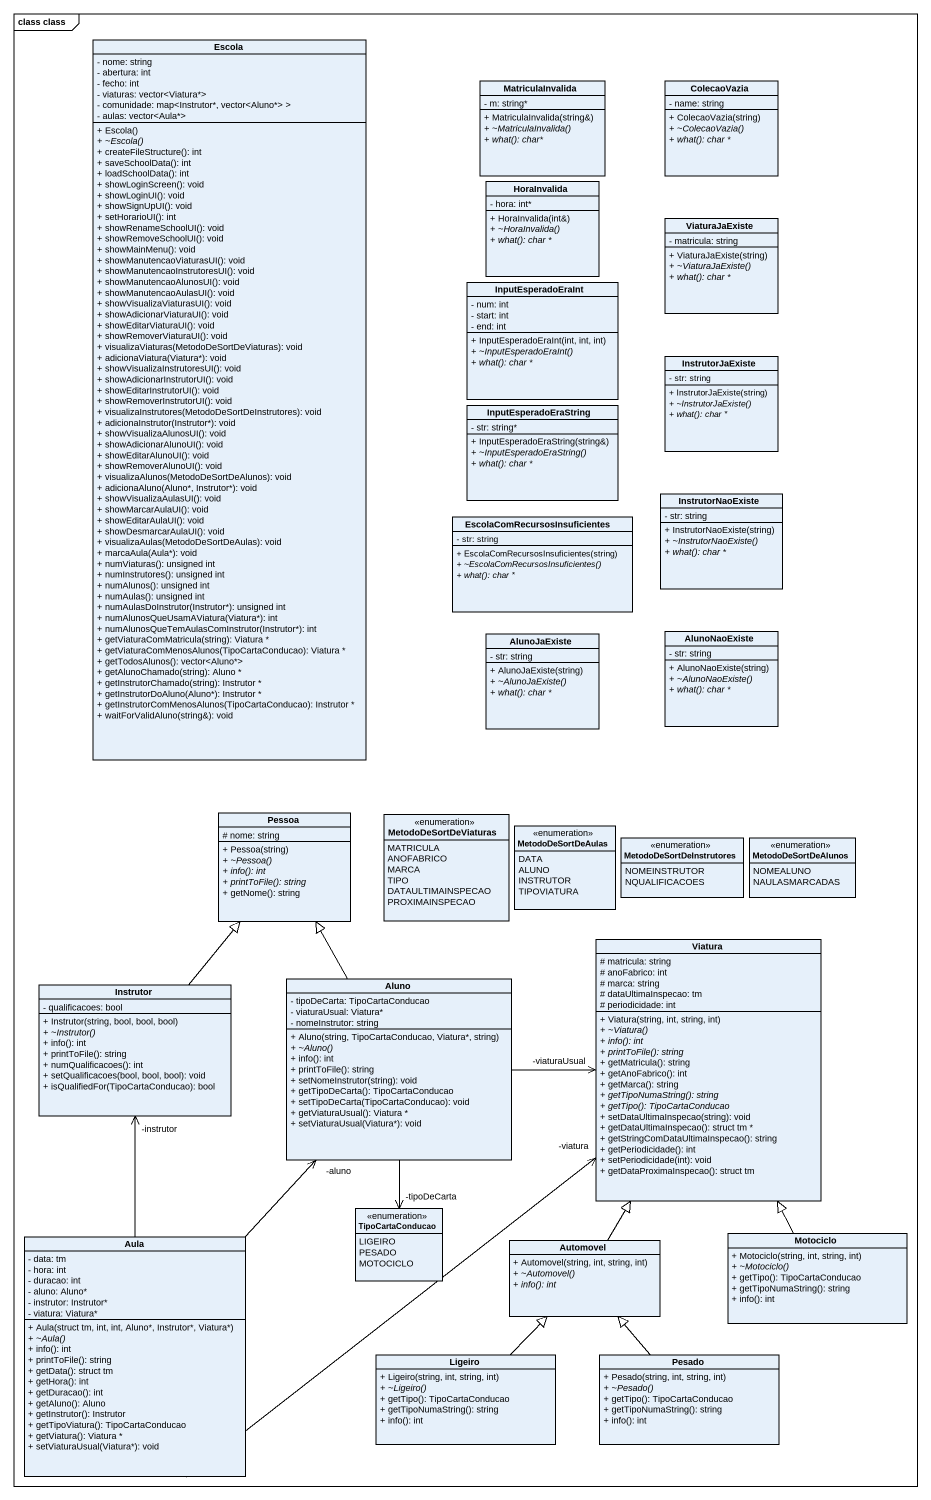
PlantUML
@startuml
mainframe class class
hide circle
hide empty members
skinparam classAttributeIconSize 0
class Escola {
  - nome: string
  - abertura: int
  - fecho: int
  - viaturas: vector<Viatura*>
  - comunidade: map<Instrutor*, vector<Aluno*> >
  - aulas: vector<Aula*>
  + Escola()
  {abstract} + ~Escola()
  + createFileStructure(): int
  + saveSchoolData(): int
  + loadSchoolData(): int
  + showLoginScreen(): void
  + showLoginUI(): void
  + showSignUpUI(): void
  + setHorarioUI(): int
  + showRenameSchoolUI(): void
  + showRemoveSchoolUI(): void
  + showMainMenu(): void
  + showManutencaoViaturasUI(): void
  + showManutencaoInstrutoresUI(): void
  + showManutencaoAlunosUI(): void
  + showManutencaoAulasUI(): void
  + showVisualizaViaturasUI(): void
  + showAdicionarViaturaUI(): void
  + showEditarViaturaUI(): void
  + showRemoverViaturaUI(): void
  + visualizaViaturas(MetodoDeSortDeViaturas): void
  + adicionaViatura(Viatura*): void
  + showVisualizaInstrutoresUI(): void
  + showAdicionarInstrutorUI(): void
  + showEditarInstrutorUI(): void
  + showRemoverInstrutorUI(): void
  + visualizaInstrutores(MetodoDeSortDeInstrutores): void
  + adicionaInstrutor(Instrutor*): void
  + showVisualizaAlunosUI(): void
  + showAdicionarAlunoUI(): void
  + showEditarAlunoUI(): void
  + showRemoverAlunoUI(): void
  + visualizaAlunos(MetodoDeSortDeAlunos): void
  + adicionaAluno(Aluno*, Instrutor*): void
  + showVisualizaAulasUI(): void
  + showMarcarAulaUI(): void
  + showEditarAulaUI(): void
  + showDesmarcarAulaUI(): void
  + visualizaAulas(MetodoDeSortDeAulas): void
  + marcaAula(Aula*): void
  + numViaturas(): unsigned int
  + numInstrutores(): unsigned int
  + numAlunos(): unsigned int
  + numAulas(): unsigned int
  + numAulasDoInstrutor(Instrutor*): unsigned int
  + numAlunosQueUsamAViatura(Viatura*): int
  + numAlunosQueTemAulasComInstrutor(Instrutor*): int
  + getViaturaComMatricula(string): Viatura *
  + getViaturaComMenosAlunos(TipoCartaConducao): Viatura *
  + getTodosAlunos(): vector<Aluno*>
  + getAlunoChamado(string): Aluno *
  + getInstrutorChamado(string): Instrutor *
  + getInstrutorDoAluno(Aluno*): Instrutor *
  + getInstrutorComMenosAlunos(TipoCartaConducao): Instrutor *
  + waitForValidAluno(string&): void
}
class MatriculaInvalida {
  - m: string*
  + MatriculaInvalida(string&)
  {abstract} + ~MatriculaInvalida()
  {abstract} + what(): char*
}
class ColecaoVazia {
  - name: string
  + ColecaoVazia(string)
  {abstract} + ~ColecaoVazia()
  {abstract} + what(): char *
}
class HoraInvalida {
  - hora: int*
  + HoraInvalida(int&)
  {abstract} + ~HoraInvalida()
  {abstract} + what(): char *
}
class ViaturaJaExiste {
  - matricula: string
  + ViaturaJaExiste(string)
  {abstract} + ~ViaturaJaExiste()
  {abstract} + what(): char *
}
class InputEsperadoEraInt {
  - num: int
  - start: int
  - end: int
  + InputEsperadoEraInt(int, int, int)
  {abstract} + ~InputEsperadoEraInt()
  {abstract} + what(): char *
}
class InstrutorJaExiste {
  - str: string
  + InstrutorJaExiste(string)
  {abstract} + ~InstrutorJaExiste()
  {abstract} + what(): char *
}
class InputEsperadoEraString {
  - str: string*
  + InputEsperadoEraString(string&)
  {abstract} + ~InputEsperadoEraString()
  {abstract} + what(): char *
}
class InstrutorNaoExiste {
  - str: string
  + InstrutorNaoExiste(string)
  {abstract} + ~InstrutorNaoExiste()
  {abstract} + what(): char *
}
class "EscolaComRecursosInsuficientes" as EscolaComRecursosInsuficient {
  - str: string
  + EscolaComRecursosInsuficientes(string)
  {abstract} + ~EscolaComRecursosInsuficientes()
  {abstract} + what(): char *
}
class AlunoJaExiste {
  - str: string
  + AlunoJaExiste(string)
  {abstract} + ~AlunoJaExiste()
  {abstract} + what(): char *
}
class AlunoNaoExiste {
  - str: string
  + AlunoNaoExiste(string)
  {abstract} + ~AlunoNaoExiste()
  {abstract} + what(): char *
}
class Pessoa {
  # nome: string
  + Pessoa(string)
  {abstract} + ~Pessoa()
  {abstract} + info(): int
  {abstract} + printToFile(): string
  + getNome(): string
}
enum MetodoDeSortDeViaturas {
  MATRICULA
  ANOFABRICO
  MARCA
  TIPO
  DATAULTIMAINSPECAO
  PROXIMAINSPECAO
}
enum MetodoDeSortDeAulas {
  DATA
  ALUNO
  INSTRUTOR
  TIPOVIATURA
}
enum MetodoDeSortDeInstrutores {
  NOMEINSTRUTOR
  NQUALIFICACOES
}
enum MetodoDeSortDeAlunos {
  NOMEALUNO
  NAULASMARCADAS
}
class Viatura {
  # matricula: string
  # anoFabrico: int
  # marca: string
  # dataUltimaInspecao: tm
  # periodicidade: int
  + Viatura(string, int, string, int)
  {abstract} + ~Viatura()
  {abstract} + info(): int
  {abstract} + printToFile(): string
  + getMatricula(): string
  + getAnoFabrico(): int
  + getMarca(): string
  {abstract} + getTipoNumaString(): string
  {abstract} + getTipo(): TipoCartaConducao
  + setDataUltimaInspecao(string): void
  + getDataUltimaInspecao(): struct tm *
  + getStringComDataUltimaInspecao(): string
  + getPeriodicidade(): int
  + setPeriodicidade(int): void
  + getDataProximaInspecao(): struct tm
}
class Instrutor {
  - qualificacoes: bool
  + Instrutor(string, bool, bool, bool)
  {abstract} + ~Instrutor()
  + info(): int
  + printToFile(): string
  + numQualificacoes(): int
  + setQualificacoes(bool, bool, bool): void
  + isQualifiedFor(TipoCartaConducao): bool
}
class Aluno {
  - tipoDeCarta: TipoCartaConducao
  - viaturaUsual: Viatura*
  - nomeInstrutor: string
  + Aluno(string, TipoCartaConducao, Viatura*, string)
  {abstract} + ~Aluno()
  + info(): int
  + printToFile(): string
  + setNomeInstrutor(string): void
  + getTipoDeCarta(): TipoCartaConducao
  + setTipoDeCarta(TipoCartaConducao): void
  + getViaturaUsual(): Viatura *
  + setViaturaUsual(Viatura*): void
}
class Aula {
  - data: tm
  - hora: int
  - duracao: int
  - aluno: Aluno*
  - instrutor: Instrutor*
  - viatura: Viatura*
  + Aula(struct tm, int, int, Aluno*, Instrutor*, Viatura*)
  {abstract} + ~Aula()
  + info(): int
  + printToFile(): string
  + getData(): struct tm
  + getHora(): int
  + getDuracao(): int
  + getAluno(): Aluno
  + getInstrutor(): Instrutor
  + getTipoViatura(): TipoCartaConducao
  + getViatura(): Viatura *
  + setViaturaUsual(Viatura*): void
}
enum TipoCartaConducao {
  LIGEIRO
  PESADO
  MOTOCICLO
}
class Automovel {
  + Automovel(string, int, string, int)
  {abstract} + ~Automovel()
  {abstract} + info(): int
}
class Motociclo {
  + Motociclo(string, int, string, int)
  {abstract} + ~Motociclo()
  + getTipo(): TipoCartaConducao
  + getTipoNumaString(): string
  + info(): int
}
class Ligeiro {
  + Ligeiro(string, int, string, int)
  {abstract} + ~Ligeiro()
  + getTipo(): TipoCartaConducao
  + getTipoNumaString(): string
  + info(): int
}
class Pesado {
  + Pesado(string, int, string, int)
  {abstract} + ~Pesado()
  + getTipo(): TipoCartaConducao
  + getTipoNumaString(): string
  + info(): int
}
Instrutor -up-|> Pessoa
Aluno -up-|> Pessoa
Aluno -right-> "-viaturaUsual" Viatura
Aluno --> "-tipoDeCarta" TipoCartaConducao
Aula -right-> "-viatura" Viatura
Aula -up-> "-instrutor" Instrutor
Aula -up-> "-aluno" Aluno
Automovel -up-|> Viatura
Motociclo -up-|> Viatura
Ligeiro -up-|> Automovel
Pesado -up-|> Automovel
@enduml
